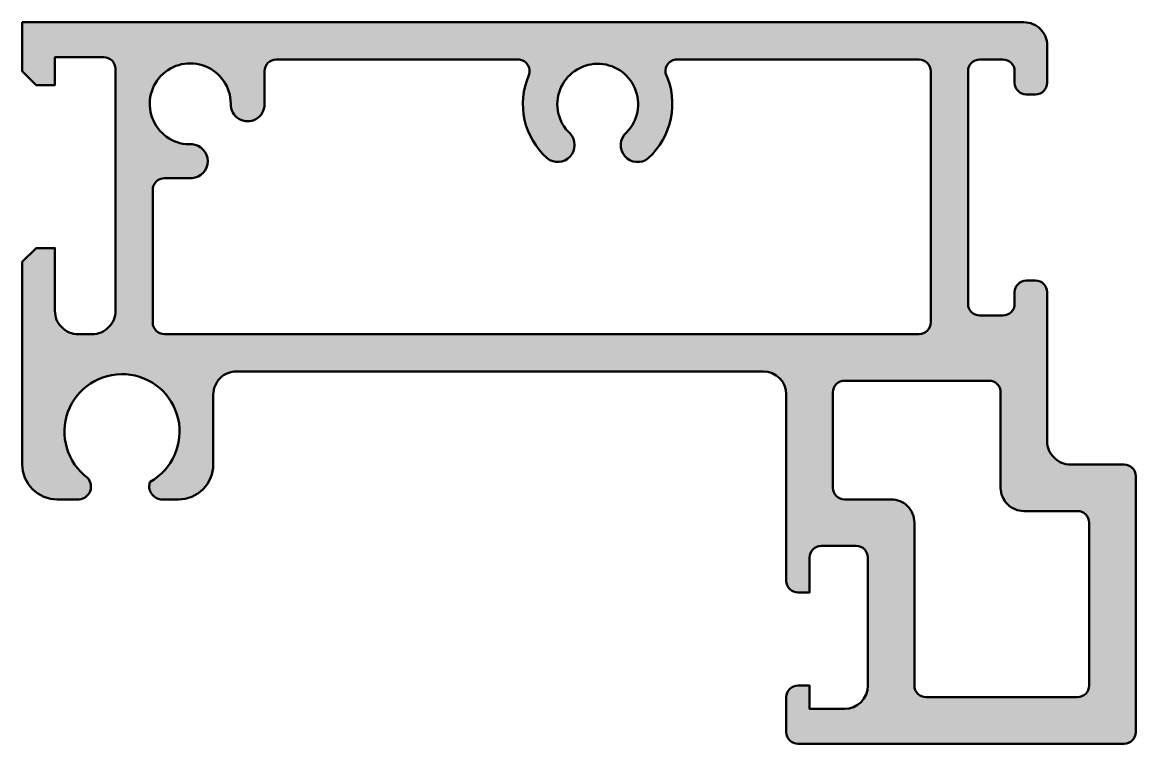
# Model space of a CAD drawing. Extents: x -47.8 to 0, y 0 to 31.
import ezdxf

# ---------------------------------------------------------------- set-up
doc = ezdxf.new("R2010")
doc.units = 0
doc.layers.add('0S-Alu contour', color=7, linetype='Continuous', lineweight=50)
doc.layers.add('0S-Alu hatch', color=252, linetype='Continuous', lineweight=25)

# ---------------------------------------------------------------- blocks, each defined once
blk = doc.blocks.new('188150__89F2FAC2_B855_468D_8D76_6120398AC3A2_')
at = {"layer": '0S-Alu hatch'}
h = blk.add_hatch(color=256, dxfattribs=at)
edge = h.paths.add_edge_path()
edge.add_line((-47.80004882812499, 30.99999237060547), (-47.80004882812499, 28.89999389648437))
edge.add_line((-47.80004882812499, 28.89999389648437), (-47.20001220703125, 28.30000305175781))
edge.add_line((-47.20001220703125, 28.30000305175781), (-46.40002441406249, 28.29998016357421))
edge.add_line((-46.40002441406249, 28.29998016357421), (-46.40002441406249, 29.49997711181641))
edge.add_line((-46.40002441406249, 29.49997711181641), (-44.29998779296875, 29.49997711181641))
edge.add_ellipse((-44.29845487177554, 29.00157092572292), major_axis=(-0.4984085434496917, 0), ratio=1, start_angle=179.8185330120089, end_angle=270.1762210024754, ccw=False)
edge.add_line((-43.800048828125, 28.99999237060547), (-43.800048828125, 18.59998321533203))
edge.add_ellipse((-44.79945480466143, 18.59938919186846), major_axis=(-0.9994061530732187, 0), ratio=1, start_angle=89.96594473698838, end_angle=180.0340552630004, ccw=False)
edge.add_line((-44.800048828125, 17.59998321533203), (-45.4000244140625, 17.59998321533203))
edge.add_ellipse((-45.40044490926326, 18.59956272013127), major_axis=(-0.9995795932445297, 0), ratio=1, start_angle=-0.024102733982203972, end_angle=90.02410273397209, ccw=False)
edge.add_line((-46.4000244140625, 18.59998321533203), (-46.4000244140625, 21.29997253417969))
edge.add_line((-46.4000244140625, 21.29997253417969), (-47.20001220703125, 21.29997253417969))
edge.add_line((-47.20001220703125, 21.29997253417969), (-47.80004882812501, 20.69998931884766))
edge.add_line((-47.80004882812501, 20.69998931884766), (-47.800048828125, 11.99999237060547))
edge.add_arc((-46.30073129427973, 11.9992946384865), 1.499317696195821, 179.9733364668515, 270.0272463670624)
edge.add_line((-46.30001831054688, 10.4999771118164), (-45.35424804687499, 10.4999771118164))
edge.add_arc((-45.40599287340351, 11.05358787035669), 0.5560237396406955, 275.3398014339459, 402.5626190475727)
edge.add_ellipse((-43.5188932922779, 13.41062433536261), major_axis=(-2.471304156267654, 0), ratio=1, start_angle=119.2197539590608, end_angle=53.28111069872318, ccw=False)
edge.add_arc((-41.79458020772107, 11.05308384433074), 0.5554471494629888, 158.8180333996856, 264.7127449097849)
edge.add_line((-41.84576416015624, 10.5), (-41.10006713867188, 10.4999771118164))
edge.add_arc((-41.09928646969331, 11.99922695255228), 1.499250043985526, 269.9701657239434, 360.0292514421466)
edge.add_line((-39.60003662109375, 11.99999237060547), (-39.60000610351563, 14.99999237060547))
edge.add_ellipse((-38.60058629490227, 15.00055729469915), major_axis=(-0.9994199682755912, 0), ratio=1, start_angle=-90.031512269041, end_angle=0.0323865532549803, ccw=False)
edge.add_line((-38.60003662109374, 15.9999771118164), (-16, 16))
edge.add_ellipse((-16.00035505684268, 14.9997060003358), major_axis=(-1.000294062678348, 0), ratio=1, start_angle=180.0164029845365, end_angle=269.9796627214343, ccw=False)
edge.add_line((-15.00006103515625, 14.99999237060547), (-15, 6.999984741210937))
edge.add_arc((-14.5000596853793, 6.999940313032026), 0.4999403165947964, 179.9949082979713, 270.0068402571816)
edge.add_line((-14.5, 6.5), (-14, 6.499977111816405))
edge.add_line((-14, 6.499977111816405), (-14, 7.999984741210937))
edge.add_ellipse((-13.50006242082239, 8.000062418684694), major_axis=(-0.4999375852121515, 0), ratio=1, start_angle=-90.00715379237732, end_angle=0.008902294133690702, ccw=False)
edge.add_line((-13.5, 8.5), (-12, 8.499977111816406))
edge.add_ellipse((-12.00004972951166, 7.999927381487714), major_axis=(-0.50004973280147, 0), ratio=1, start_angle=180.0065722864252, end_angle=269.9943019844765, ccw=False)
edge.add_line((-11.5, 7.999984741210937), (-11.5, 2.499992370605468))
edge.add_ellipse((-12.50007609938774, 2.50006846999321), major_axis=(-1.00007610228308, 0), ratio=1, start_angle=90.00435984195178, end_angle=179.9956401579978, ccw=False)
edge.add_line((-12.5, 1.499992370605468), (-14, 1.499992370605468))
edge.add_line((-14, 1.499992370605468), (-14, 2.499992370605468))
edge.add_line((-14, 2.499992370605468), (-14.5, 2.499992370605468))
edge.add_arc((-14.50004567354903, 2.000038044793229), 0.4999543278985033, 89.99476571868125, 180.0043600104446)
edge.add_line((-15, 2), (-15, 0.4999923706054688))
edge.add_arc((-14.50004021654554, 0.4999368967309619), 0.4999597865320564, 179.9936426509345, 270.0046088473324)
edge.add_line((-14.5, -2.28881835938e-05), (-0.5, 0))
edge.add_arc((-0.5000187180086733, 0.5000187183525004), 0.500018718702851, 270.0021448454988, 359.9969808837534)
edge.add_line((-1e-16, 0.4999923706054691), (0, 11.49998474121093))
edge.add_arc((-0.4997397059386728, 11.50022978419415), 0.4997397660160072, 359.9719055191306, 450.0298430359856)
edge.add_line((-0.4999999999999997, 11.99996948242187), (-2.800048828125, 11.99999237060547))
edge.add_ellipse((-2.800529015532113, 12.99951217246942), major_axis=(-0.9995199172093125, 0), ratio=1, start_angle=-0.026214516257198284, end_angle=90.02752592758537, ccw=False)
edge.add_line((-3.800048828125, 12.99996948242187), (-3.800048828125, 19.39999389648437))
edge.add_arc((-4.299961364777449, 19.40006610347927), 0.4999125418672124, 359.9917242402709, 450.0100243148203)
edge.add_line((-4.300048828125, 19.89997863769531), (-4.700012207031251, 19.89997863769531))
edge.add_arc((-4.70007188467584, 19.4000383143711), 0.4999403268860574, 89.99316062939825, 180.0077136281695)
edge.add_line((-5.20001220703125, 19.39997100830078), (-5.20001220703125, 18.89997863769531))
edge.add_ellipse((-5.700019145975028, 18.90000083587275), major_axis=(-0.5000069394365309, 0), ratio=1, start_angle=90.00079513335032, end_angle=179.9974563116967, ccw=False)
edge.add_line((-5.700012207031248, 18.39999389648437), (-6.700012207031249, 18.39999389648437))
edge.add_ellipse((-6.700092025884459, 18.89991407542805), major_axis=(-0.4999201853157419, 0), ratio=1, start_angle=-0.007399472033227994, end_angle=90.0091480271617, ccw=False)
edge.add_line((-7.20001220703125, 18.89997863769531), (-7.20001220703125, 28.89999389648437))
edge.add_ellipse((-6.700024975323382, 28.90001429391801), major_axis=(-0.4999872321239331, 0), ratio=1, start_angle=-90.00146317586541, end_angle=0.0023374332914727347, ccw=False)
edge.add_line((-6.700012207031247, 29.40000152587891), (-5.70001220703125, 29.40000152587891))
edge.add_ellipse((-5.700065990052592, 28.89994774362001), major_axis=(-0.5000537851512012, 0), ratio=1, start_angle=180.0052881597661, end_angle=269.9938375826166, ccw=False)
edge.add_line((-5.20001220703125, 28.89999389648437), (-5.20001220703125, 28.4000015258789))
edge.add_arc((-4.7000642420075, 28.39994186236031), 0.4999479685838569, 179.9931623528093, 270.0059633896301)
edge.add_line((-4.700012207031252, 27.89999389648438), (-4.300048828125005, 27.89999389648437))
edge.add_arc((-4.299969066421738, 28.39991413605636), 0.4999202459349374, 269.9908585238935, 360.0100157336476)
edge.add_line((-3.800048828125, 28.40000152587891), (-3.800048828125, 29.99999237060547))
edge.add_arc((-4.800039292988596, 30.00000190574187), 0.9999904649090566, 359.9994536715847, 450.0005463282823)
edge.add_line((-4.800048828125, 30.99999237060547), (-47.80004882812499, 30.99999237060547))
edge = h.paths.add_edge_path()
edge.add_line((-37.4000244140625, 27.475830078125), (-37.4000244140625, 28.89798736572266))
edge.add_ellipse((-36.90031478120212, 28.89828535776802), major_axis=(-0.4997097217112334, 0), ratio=1, start_angle=-90.0332929535345, end_angle=0.03416721107601006, ccw=False)
edge.add_line((-36.9000244140625, 29.39799499511719), (-26.471923828125, 29.39799499511719))
edge.add_ellipse((-26.51807835924619, 28.90011274354129), major_axis=(-0.5000169768890848, 0), ratio=1, start_angle=158.8259296447906, end_angle=264.70372060278515, ccw=False)
edge.add_arc((-23.18690161420084, 27.48055968423306), 3.12133577468077, 156.6137259576878, 228.121265255346)
edge.add_arc((-24.81575678471785, 25.7231129110208), 0.7265390355354864, 231.2445163873377, 403.1789237760732)
edge.add_ellipse((-23.09593011843059, 27.48204790963513), major_axis=(-1.73442628322867, 0), ratio=1, start_angle=135.323062536286, end_angle=46.67647323019048, ccw=False)
edge.add_arc((-21.3864199994176, 25.71767943061154), 0.7236362509808476, 131.1514319233156, 309.1546798724558)
edge.add_arc((-23.04947897409241, 27.49338517449195), 3.155176377872499, 312.2141613272826, 384.628634384364)
edge.add_ellipse((-19.68986961163514, 28.90014574818101), major_axis=(-0.4999820170450045, 0), ratio=1, start_angle=-95.2940368784113, end_angle=10.590128219598512, ccw=False)
edge.add_line((-19.64373779296874, 29.39799499511719), (-9.300048828125005, 29.39799499511719))
edge.add_ellipse((-9.299758460985394, 28.89828535776801), major_axis=(-0.4997097217112445, 0), ratio=1, start_angle=179.9658327889135, end_angle=270.0332929535336, ccw=False)
edge.add_line((-8.800048828125, 28.89798736572265), (-8.800048828125, 18.0999755859375))
edge.add_ellipse((-9.299761004204488, 18.09969538707781), major_axis=(-0.4997122546361031, 0), ratio=1, start_angle=89.9669988145236, end_angle=180.0321269145889, ccw=False)
edge.add_line((-9.300048828125, 17.59998321533203), (-41.70001220703125, 17.59998321533203))
edge.add_ellipse((-41.70033530319825, 18.09966011429311), major_axis=(-0.4996770034196993, 0), ratio=1, start_angle=-0.03617375795869293, end_angle=90.03704802884539, ccw=False)
edge.add_line((-42.20001220703125, 18.0999755859375), (-42.20004272460938, 23.79998779296875))
edge.add_ellipse((-41.70031110676407, 23.80024856707829), major_axis=(-0.4997316858849575, 0), ratio=1, start_angle=-90.03426977855071, end_angle=0.029898557526621516, ccw=False)
edge.add_line((-41.70001220703124, 24.29998016357422), (-40.5135498046875, 24.29998016357422))
edge.add_arc((-40.56806200313975, 25.02794380041828), 0.7300018057151183, 274.2824947873465, 445.7151032641426)
edge.add_ellipse((-40.58972503293579, 27.49393419928109), major_axis=(-1.739698907020819, 0), ratio=1, start_angle=-179.80098045754323, end_angle=92.5105868172962, ccw=False)
edge.add_arc((-38.12532113852027, 27.47045201399805), 0.725316663315351, 177.6670451468978, 360.4248395433614)
edge = h.paths.add_edge_path()
edge.add_line((-4.79998779296875, 9.999992370605469), (-2.499999999999999, 9.999992370605469))
edge.add_ellipse((-2.499709620654348, 9.500282754323816), major_axis=(-0.4997097006508089, 0), ratio=1, start_angle=179.9675799164198, end_angle=270.0332943544586, ccw=False)
edge.add_line((-2, 9.5), (-2, 2.499992370605468))
edge.add_ellipse((-2.499669190332669, 2.499669185343045), major_axis=(-0.4996692948505232, 0), ratio=1, start_angle=89.96206691237552, end_angle=180.0370588167462, ccw=False)
edge.add_line((-2.499999999999999, 2), (-9, 2))
edge.add_ellipse((-9.000330809667332, 2.499669185343043), major_axis=(-0.4996692948505218, 0), ratio=1, start_angle=-0.037058816746196044, end_angle=90.03793308762471, ccw=False)
edge.add_line((-9.5, 2.499992370605468), (-9.5, 9.5))
edge.add_arc((-10.49954040165268, 9.500459598347314), 0.9995405073165619, 359.9736548480931, 450.0263451519048)
edge.add_line((-10.5, 10.5), (-12.5, 10.4999771118164))
edge.add_ellipse((-12.50027886834119, 10.99969825221816), major_axis=(-0.4997212182127018, 0), ratio=1, start_angle=-0.033722288805392964, end_angle=90.03197378705772, ccw=False)
edge.add_line((-13, 10.99999237060546), (-13, 15.09999084472656))
edge.add_ellipse((-12.50032947929974, 15.1003126996011), major_axis=(-0.4996706243591098, 0), ratio=1, start_angle=-90.03778043727237, end_angle=0.036906166379992555, ccw=False)
edge.add_line((-12.5, 15.59998321533203), (-6.299987792968749, 15.60000610351562))
edge.add_ellipse((-6.299809645718101, 15.10018424509699), major_axis=(-0.4998218901663853, 0), ratio=1, start_angle=179.9778300521096, end_angle=270.02042144614086, ccw=False)
edge.add_line((-5.79998779296875, 15.09999084472656), (-5.79998779296875, 10.99999237060547))
edge.add_arc((-4.800580765416576, 10.99939939815764), 0.9994072034646313, 179.9660050272712, 270.0339949727233)
at = {"layer": '0S-Alu contour', "color": 7}
for points in [[(-47.80004882812499, 30.99999237060547), (-47.80004882812499, 28.89999389648437), (-47.20001220703125, 28.30000305175781), (-46.40002441406249, 28.29998016357421), (-46.40002441406249, 29.49997711181641), (-44.29998779296875, 29.49997711181641)], [(-4.800048828125, 30.99999237060547), (-47.80004882812499, 30.99999237060547)], [(-3.800048828125, 28.40000152587891), (-3.800048828125, 29.99999237060547)], [(-36.9000244140625, 29.39799499511719), (-26.471923828125, 29.39799499511719)], [(-19.64373779296874, 29.39799499511719), (-9.300048828125005, 29.39799499511719)], [(-6.700012207031247, 29.40000152587891), (-5.70001220703125, 29.40000152587891)], [(-43.800048828125, 28.99999237060547), (-43.800048828125, 18.59998321533203)], [(-37.4000244140625, 27.475830078125), (-37.4000244140625, 28.89798736572266)], [(-8.800048828125, 28.89798736572265), (-8.800048828125, 18.0999755859375)], [(-7.20001220703125, 18.89997863769531), (-7.20001220703125, 28.89999389648437)], [(-5.20001220703125, 28.89999389648437), (-5.20001220703125, 28.4000015258789)], [(-4.700012207031252, 27.89999389648438), (-4.300048828125005, 27.89999389648437)], [(-41.70001220703124, 24.29998016357422), (-40.5135498046875, 24.29998016357422)], [(-42.20001220703125, 18.0999755859375), (-42.20004272460938, 23.79998779296875)], [(-46.4000244140625, 18.59998321533203), (-46.4000244140625, 21.29997253417969), (-47.20001220703125, 21.29997253417969), (-47.80004882812501, 20.69998931884766), (-47.800048828125, 11.99999237060547)], [(-4.300048828125, 19.89997863769531), (-4.700012207031251, 19.89997863769531)], [(-5.20001220703125, 19.39997100830078), (-5.20001220703125, 18.89997863769531)], [(-3.800048828125, 12.99996948242187), (-3.800048828125, 19.39999389648437)], [(-5.700012207031248, 18.39999389648437), (-6.700012207031249, 18.39999389648437)], [(-44.800048828125, 17.59998321533203), (-45.4000244140625, 17.59998321533203)], [(-9.300048828125, 17.59998321533203), (-41.70001220703125, 17.59998321533203)], [(-38.60003662109374, 15.9999771118164), (-16, 16)], [(-12.5, 15.59998321533203), (-6.299987792968749, 15.60000610351562)], [(-39.60003662109375, 11.99999237060547), (-39.60000610351563, 14.99999237060547)], [(-15.00006103515625, 14.99999237060547), (-15, 6.999984741210937)], [(-13, 10.99999237060546), (-13, 15.09999084472656)], [(-5.79998779296875, 15.09999084472656), (-5.79998779296875, 10.99999237060547)], [(-0.4999999999999997, 11.99996948242187), (-2.800048828125, 11.99999237060547)], [(-1e-16, 0.4999923706054691), (0, 11.49998474121093)], [(-46.30001831054688, 10.4999771118164), (-45.35424804687499, 10.4999771118164)], [(-41.84576416015624, 10.5), (-41.10006713867188, 10.4999771118164)], [(-10.5, 10.5), (-12.5, 10.4999771118164)], [(-4.79998779296875, 9.999992370605469), (-2.499999999999999, 9.999992370605469)], [(-9.5, 2.499992370605468), (-9.5, 9.5)], [(-2, 9.5), (-2, 2.499992370605468)], [(-13.5, 8.5), (-12, 8.499977111816406)], [(-14.5, 6.5), (-14, 6.499977111816405), (-14, 7.999984741210937)], [(-11.5, 7.999984741210937), (-11.5, 2.499992370605468)], [(-12.5, 1.499992370605468), (-14, 1.499992370605468), (-14, 2.499992370605468), (-14.5, 2.499992370605468)], [(-15, 2), (-15, 0.4999923706054688)], [(-2.499999999999999, 2), (-9, 2)], [(-14.5, -2.28881835938e-05), (-0.5, 0)]]:
    blk.add_lwpolyline(points, dxfattribs=at)
for centre, radius, start, end in [((-4.800039292988596, 30.00000190574187), 0.9999904649090566, 359.9994536715847, 90.00054632828234), ((-23.18690161420084, 27.48055968423306), 3.12133577468077, 156.6137259576878, 228.121265255346), ((-23.04947897409241, 27.49338517449195), 3.155176377872499, 312.2141613272826, 24.62863438436397), ((-4.7000642420075, 28.39994186236031), 0.4999479685838569, 179.9931623528093, 270.0059633896301), ((-4.299969066421738, 28.39991413605636), 0.4999202459349374, 269.9908585238935, 0.0100157336475204), ((-38.12532113852027, 27.47045201399805), 0.725316663315351, 177.6670451468978, 0.424839543361359), ((-24.81575678471785, 25.7231129110208), 0.7265390355354864, 231.2445163873377, 43.17892377607328), ((-21.3864199994176, 25.71767943061154), 0.7236362509808476, 131.1514319233156, 309.1546798724558), ((-40.56806200313975, 25.02794380041828), 0.7300018057151183, 274.2824947873465, 85.71510326414273), ((-4.70007188467584, 19.4000383143711), 0.4999403268860574, 89.99316062939825, 180.0077136281695), ((-4.299961364777449, 19.40006610347927), 0.4999125418672124, 359.9917242402709, 90.01002431482038), ((-46.30073129427973, 11.9992946384865), 1.499317696195821, 179.9733364668515, 270.0272463670624), ((-41.09928646969331, 11.99922695255228), 1.499250043985526, 269.9701657239434, 0.0292514421465976), ((-0.4997397059386728, 11.50022978419415), 0.4997397660160072, 359.9719055191306, 90.02984303598568), ((-45.40599287340351, 11.05358787035669), 0.5560237396406955, 275.3398014339459, 42.56261904757276), ((-41.79458020772107, 11.05308384433074), 0.5554471494629888, 158.8180333996856, 264.7127449097849), ((-4.800580765416576, 10.99939939815764), 0.9994072034646313, 179.9660050272712, 270.0339949727233), ((-10.49954040165268, 9.500459598347314), 0.9995405073165619, 359.9736548480931, 90.02634515190483), ((-14.5000596853793, 6.999940313032026), 0.4999403165947964, 179.9949082979713, 270.0068402571816), ((-14.50004567354903, 2.000038044793229), 0.4999543278985033, 89.99476571868125, 180.0043600104446), ((-14.50004021654554, 0.4999368967309619), 0.4999597865320564, 179.9936426509345, 270.0046088473324), ((-0.5000187180086733, 0.5000187183525004), 0.500018718702851, 270.0021448454988, 359.9969808837534)]:
    blk.add_arc(centre, radius, start, end, dxfattribs=at)
at = {"layer": '0S-Alu contour', "color": 7, "extrusion": (0, 0, -1)}
for centre, radius, start, end in [((44.29845487177554, 29.00157092572292), 0.4984085434496917, 89.82377899752458, 180.1814669879912), ((40.58972503293579, 27.49393419928109), 1.739698907020819, 267.4894131827038, 179.8009804575432), ((36.90031478120212, 28.89828535776802), 0.4997097217112335, 359.965832788924, 90.03329295353458), ((26.51807835924619, 28.90011274354129), 0.5000169768890848, 95.29627939721485, 201.1740703552094), ((23.09593011843059, 27.48204790963513), 1.73442628322867, 313.3235267698095, 224.676937463714), ((19.68986961163514, 28.90014574818101), 0.4999820170450045, 349.4098717804015, 95.29403687841126), ((9.299758460985394, 28.89828535776801), 0.4997097217112445, 89.96670704646642, 180.0341672110866), ((6.700024975323382, 28.90001429391801), 0.4999872321239331, 359.9976625667085, 90.0014631758654), ((5.700065990052592, 28.89994774362001), 0.5000537851512012, 90.00616241738342, 179.9947118402339), ((41.70031110676407, 23.80024856707829), 0.4997316858849575, 359.9701014424734, 90.0342697785507), ((6.700092025884459, 18.89991407542805), 0.4999201853157419, 269.9908519728383, 0.0073994720331694), ((5.700019145975028, 18.90000083587275), 0.5000069394365309, 180.0025436883034, 269.9992048666497), ((45.40044490926326, 18.59956272013127), 0.9995795932445298, 269.9758972660279, 0.0241027339822011), ((44.79945480466143, 18.59938919186846), 0.9994061530732187, 179.9659447369996, 270.0340552630116), ((41.70033530319825, 18.09966011429311), 0.4996770034196994, 269.9629519711546, 0.0361737579586927), ((9.299761004204488, 18.09969538707781), 0.4997122546361032, 179.9678730854111, 270.0330011854764), ((43.5188932922779, 13.41062433536261), 2.471304156267654, 306.7188893012768, 240.7802460409393), ((38.60058629490227, 15.00055729469915), 0.9994199682755912, 359.967613446745, 90.03151226904107), ((16.00035505684268, 14.9997060003358), 1.000294062678348, 90.02033727856572, 179.9835970154635), ((12.50032947929974, 15.1003126996011), 0.4996706243591098, 359.96309383362, 90.03778043727239), ((6.299809645718101, 15.10018424509699), 0.4998218901663853, 89.97957855385914, 180.0221699478905), ((2.800529015532113, 12.99951217246942), 0.9995199172093125, 269.9724740724146, 0.0262145162571445), ((12.50027886834119, 10.99969825221816), 0.4997212182127019, 269.9680262129423, 0.0337222888054903), ((2.499709620654348, 9.500282754323816), 0.4997097006508089, 89.96670564554142, 180.0324200835803), ((13.50006242082239, 8.000062418684694), 0.4999375852121515, 359.9910977058663, 90.00715379237722), ((12.00004972951166, 7.999927381487714), 0.50004973280147, 90.00569801552346, 179.9934277135748), ((12.50007609938774, 2.50006846999321), 1.00007610228308, 180.0043598420023, 269.9956401580482), ((9.000330809667332, 2.499669185343043), 0.4996692948505218, 269.9620669123753, 0.0370588167462224), ((2.499669190332669, 2.499669185343045), 0.4996692948505232, 179.9629411832538, 270.0379330876245)]:
    blk.add_arc(centre, radius, start, end, dxfattribs=at)
blk = doc.blocks.new('188150__322424FB_A2D1_45E2_B64F_09CE7AF0CE03_')
at = {"layer": '0S-Alu contour', "color": 7}
blk.add_blockref('188150__89F2FAC2_B855_468D_8D76_6120398AC3A2_', (0, 0), dxfattribs=at)

msp = doc.modelspace()

# ---------------------------------------------------------------- block references
at = {"layer": '0S-Alu contour', "color": 7}
msp.add_blockref('188150__322424FB_A2D1_45E2_B64F_09CE7AF0CE03_', (0, 0), dxfattribs=at)

doc.saveas('drawing.dxf')
